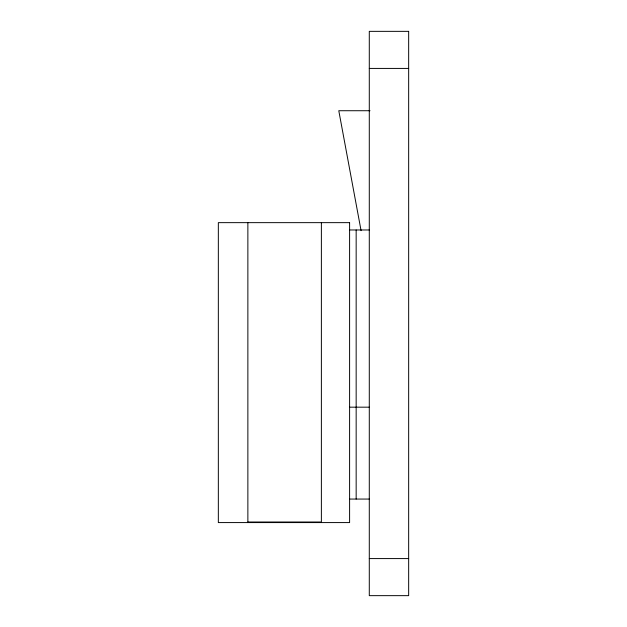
<?xml version="1.0" encoding="UTF-8"?>
<svg xmlns="http://www.w3.org/2000/svg" width="627" height="627" viewBox="0 0 627 627"><rect width="100%" height="100%" fill="white"/><g stroke="black" fill="none" stroke-linecap="round" stroke-linejoin="round"><path stroke-width="0.94" d="M369.287 68.421L408.663 68.421M370.001 110.728L338.792 110.728L361.081 230.665M349.6 229.976L369.287 229.976M349.6 407.174L369.287 407.174M349.6 499.061L369.287 499.061M247.869 522.009L321.377 522.009L321.377 222.648M369.287 558.579L408.663 558.579M356.16 229.976L356.16 499.061M247.869 222.648L247.869 522.581M408.663 31.35L369.287 31.35L369.287 595.65L408.663 595.65L408.663 31.35M349.6 222.648L218.337 222.648L218.337 522.581L349.6 522.581L349.6 222.648"/></g></svg>
